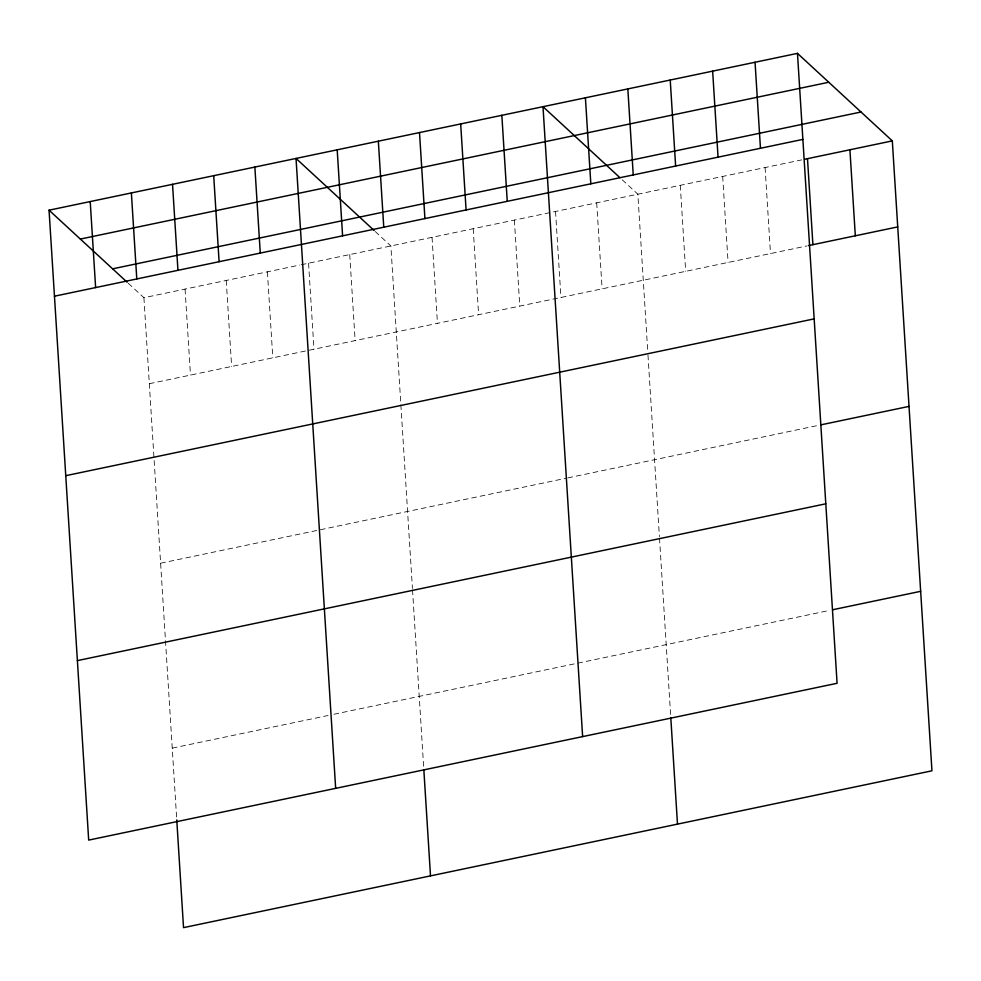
<?xml version="1.0" encoding="UTF-8"?>
<svg xmlns="http://www.w3.org/2000/svg" width="981" height="981" viewBox="0 0 981 981"><rect width="100%" height="100%" fill="white"/><g stroke="black" fill="none" stroke-linecap="round" stroke-linejoin="round"><path stroke-width="0.74" stroke-dasharray="4.91 3.68" d="M128.253 283.276L143.913 297.709L299.732 265.054M301.204 264.747L801.649 159.891M149.32 383.718L807.056 245.9M160.614 563.217L566.356 478.188M567.827 477.882L819.822 425.08M172.251 748.135L328.071 715.492M333.957 714.254L829.987 610.317M622.212 179.768L637.858 194.213L647.791 352.02M375.233 231.516L390.879 245.961L412.425 588.392M765.094 167.555L770.502 253.564M722.678 176.433L728.086 262.454M680.274 185.323L685.682 271.332M647.975 355.012L659.404 536.644M659.502 538.115L670.71 716.437M596.693 202.834L602.113 288.843M555.528 211.467L560.948 297.476M514.375 220.087L519.783 306.097M473.21 228.708L478.618 314.717M432.045 237.341L437.452 323.35M412.523 589.875L423.743 768.184M349.726 254.582L355.134 340.603M308.561 263.215L313.969 349.224M267.396 271.835L272.804 357.844M226.231 280.456L231.639 366.477M185.066 289.088L190.486 375.098M143.913 297.709L176.666 818.436"/><path stroke-width="1.47" d="M797.467 53.366L837.087 683.291L88.682 840.104L49.05 210.192L797.467 53.366L892.318 140.896L931.95 770.808L183.533 927.634L176.764 819.932M80.356 239.07L828.761 82.257M112.607 268.831L861.011 112.006M54.458 296.201L802.875 139.388M804.579 159.278L892.318 140.896M808.528 245.593L897.725 226.905M65.752 475.687L814.169 318.874M821.281 424.773L909.019 406.392M77.389 660.618L825.806 503.805M832.918 609.704L920.656 591.322M619.967 177.708L542.996 106.684L582.628 736.608M374.117 230.486L296.029 158.444L335.661 788.356M49.05 210.192L127.138 282.234M849.914 149.774L855.322 235.796M807.498 158.664L812.906 244.674M755.051 62.257L760.459 148.266M712.647 71.147L718.055 157.156M670.231 80.025L675.639 166.047M670.808 717.933L677.491 824.126M627.828 88.915L633.236 174.925M585.412 97.806L590.82 183.815M501.843 115.317L507.251 201.326M460.678 123.937L466.085 209.946M419.512 132.57L424.92 218.579M423.829 769.68L430.512 875.874M378.347 141.19L383.767 227.2M337.194 149.811L342.602 235.82M254.864 167.064L260.272 253.073M213.699 175.685L219.106 261.706M172.533 184.318L177.953 270.327M131.38 192.938L136.788 278.947M90.215 201.571L95.623 287.58"/></g></svg>
